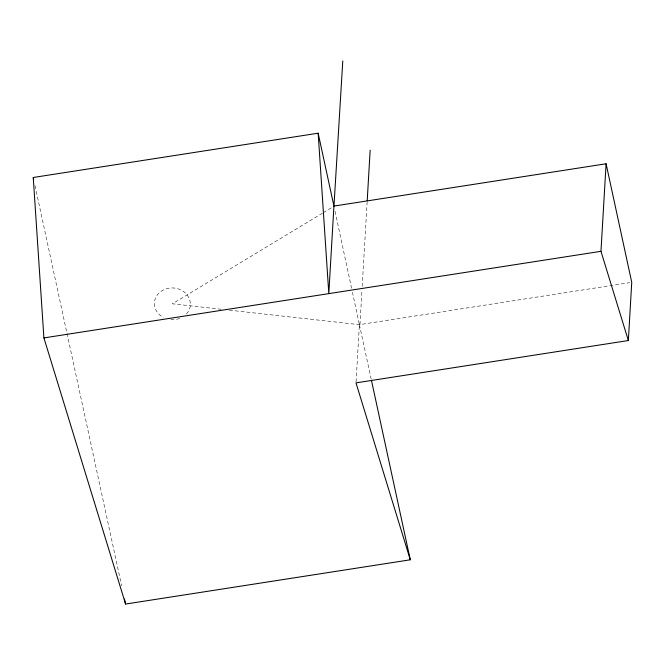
<?xml version="1.0" encoding="UTF-8"?>
<svg xmlns="http://www.w3.org/2000/svg" width="665" height="665" viewBox="0 0 665 665"><rect width="100%" height="100%" fill="white"/><g stroke="black" fill="none" stroke-linecap="round" stroke-linejoin="round"><path stroke-width="0.5" stroke-dasharray="3.33 2.49" d="M356.058 381.851L359.399 324.67L352.442 292.276M359.965 324.578L361.959 290.522M362.201 286.391L367.147 201.761M322.459 213.174L172.418 303.805L221.129 309.242M323.348 212.642L332.192 207.297M229.383 310.164L359.399 324.67L629.697 282.65M359.399 324.67L371.245 379.399M35.004 185.602L121.629 585.815M335.044 211.287L351.569 288.228M186.416 313.971A18.013 15.86 3.3 0 0 190.04 307.321C191.304 301.669 188.877 295.784 184.463 292.159A18.013 15.86 3.3 0 0 157.838 294.296A18.013 15.86 3.3 0 0 163.432 317.438M179.75 318.394A18.013 15.86 3.3 0 1 170.548 319.566"/><path stroke-width="1" d="M342.783 60.947L333.963 206.225L318.153 133.2L33.25 177.489L43.907 337.92L125.577 604.053L410.288 559.797L371.461 380.405M367.205 200.73L370.164 150.157M410.288 559.797L355.999 382.874L628.35 340.53L600.969 251.32L606.089 163.773L333.93 206.075L328.809 293.631L318.153 133.2M628.35 340.53L631.75 282.326L606.089 163.773M43.907 337.92L600.969 251.32M33.25 177.489L33.691 179.517M124.48 598.99L125.577 604.053"/></g></svg>
